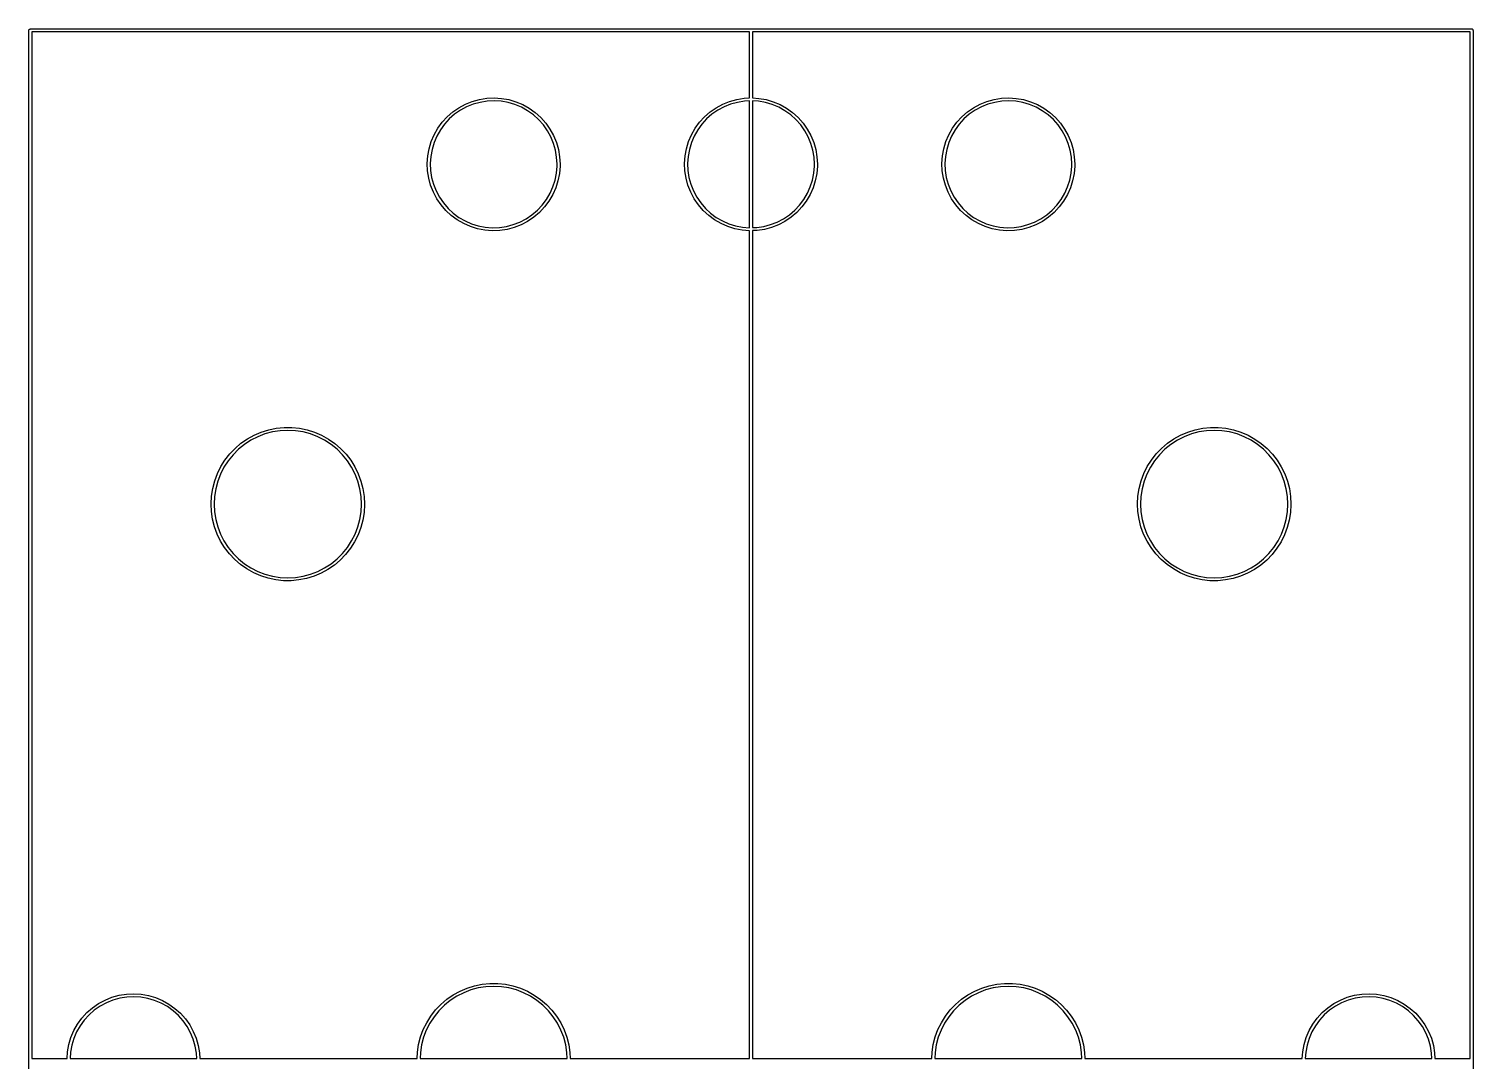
# Model space of a CAD drawing. Extents: x 5 to 75, y -100 to 0.
# Drawn here: x 4.9 to 75.1, y -50 to 0.1 of the extents above; entities that cross this region are included whole.
import ezdxf

# ---------------------------------------------------------------- set-up
doc = ezdxf.new("R2010")
doc.units = 0
doc.layers.add('BLACK', color=7, linetype='CONTINUOUS')

msp = doc.modelspace()

# ---------------------------------------------------------------- linework, layer by layer
at = {"layer": 'BLACK', "linetype": 'CONTINUOUS'}
for p, q in [((4.925, 0), (4.92672, 0.00974)), ((4.925, -100), (4.925, 0)), ((4.92614, 0.01302), (4.92781, 0.01591)), ((4.92672, 0.00974), (4.92614, 0.01302)), ((4.92781, 0.01591), (4.92952, 0.02565)), ((4.92952, 0.02565), (4.94205, 0.04058)), ((4.94205, 0.04058), (4.95179, 0.05745)), ((4.95179, 0.05745), (4.95815, 0.05977)), ((4.95815, 0.05977), (4.9625, 0.06495)), ((4.9625, 0.06495), (4.98169, 0.06834)), ((4.98169, 0.06834), (5, 0.075)), ((5, 0.075), (75, 0.075)), ((75, 0.075), (75.0097, 0.07328)), ((75.0097, 0.07328), (75.013, 0.07386)), ((75.013, 0.07386), (75.0159, 0.07219)), ((75.0159, 0.07219), (75.0257, 0.07048)), ((75.0257, 0.07048), (75.0406, 0.05795)), ((75.0406, 0.05795), (75.0575, 0.04821)), ((75.0575, 0.04821), (75.0598, 0.04185)), ((75.0598, 0.04185), (75.065, 0.0375)), ((75.065, 0.0375), (75.0683, 0.01831)), ((75.0683, 0.01831), (75.075, 0)), ((75.075, 0), (75.075, -100)), ((39.925, -0.075), (5.075, -0.075)), ((5.075, -0.075), (5.075, -49.925)), ((39.925, -3.27985), (39.925, -0.075)), ((40.075, -0.075), (40.075, -3.27838)), ((74.925, -0.075), (40.075, -0.075)), ((74.925, -49.925), (74.925, -0.075)), ((26.1269, -3.58193), (26.4607, -3.44706)), ((26.4607, -3.44706), (26.8075, -3.35023)), ((26.8386, -3.492), (26.5075, -3.58447)), ((26.8075, -3.35023), (27.1629, -3.29267)), ((27.1781, -3.43703), (26.8386, -3.492)), ((27.1629, -3.29267), (27.5225, -3.27508)), ((27.5215, -3.42023), (27.1781, -3.43703)), ((27.8647, -3.44182), (27.5215, -3.42023)), ((27.5225, -3.27508), (27.8819, -3.29769)), ((28.2033, -3.50153), (27.8647, -3.44182)), ((27.8819, -3.29769), (28.2364, -3.36021)), ((28.5331, -3.59861), (28.2033, -3.50153)), ((28.2364, -3.36021), (28.5818, -3.46186)), ((28.5818, -3.46186), (28.9137, -3.60139)), ((38.6269, -3.58193), (38.9607, -3.44706)), ((38.9607, -3.44706), (39.3075, -3.35023)), ((39.3386, -3.492), (39.0075, -3.58447)), ((39.3075, -3.35023), (39.6629, -3.29267)), ((39.6781, -3.43703), (39.3386, -3.492)), ((39.6629, -3.29267), (39.925, -3.27985)), ((39.925, -3.42495), (39.6781, -3.43703)), ((39.925, -9.57836), (39.925, -3.42495)), ((40.075, -3.27838), (40.3819, -3.29769)), ((40.3647, -3.44182), (40.075, -3.4236)), ((40.075, -3.4236), (40.075, -9.5743)), ((40.7033, -3.50153), (40.3647, -3.44182)), ((40.3819, -3.29769), (40.7364, -3.36021)), ((41.0331, -3.59861), (40.7033, -3.50153)), ((40.7364, -3.36021), (41.0818, -3.46186)), ((41.0818, -3.46186), (41.4137, -3.60139)), ((51.1269, -3.58193), (51.4607, -3.44706)), ((51.4607, -3.44706), (51.8075, -3.35023)), ((51.8386, -3.492), (51.5075, -3.58447)), ((51.8075, -3.35023), (52.1629, -3.29267)), ((52.1781, -3.43703), (51.8386, -3.492)), ((52.1629, -3.29267), (52.5225, -3.27508)), ((52.5215, -3.42023), (52.1781, -3.43703)), ((52.8647, -3.44182), (52.5215, -3.42023)), ((52.5225, -3.27508), (52.8819, -3.29769)), ((53.2033, -3.50153), (52.8647, -3.44182)), ((52.8819, -3.29769), (53.2364, -3.36021)), ((53.5331, -3.59861), (53.2033, -3.50153)), ((53.2364, -3.36021), (53.5818, -3.46186)), ((53.5818, -3.46186), (53.9137, -3.60139)), ((25.0008, -4.4617), (25.2436, -4.19583)), ((25.2436, -4.19583), (25.5145, -3.95866)), ((25.6039, -4.07305), (25.3451, -4.29953)), ((25.5145, -3.95866), (25.8101, -3.75318)), ((25.8862, -3.87681), (25.6039, -4.07305)), ((25.8101, -3.75318), (26.1269, -3.58193)), ((26.1887, -3.71327), (25.8862, -3.87681)), ((26.5075, -3.58447), (26.1887, -3.71327)), ((28.8501, -3.73185), (28.5331, -3.59861)), ((29.1503, -3.8996), (28.8501, -3.73185)), ((28.9137, -3.60139), (29.228, -3.77704)), ((29.4298, -4.09976), (29.1503, -3.8996)), ((29.228, -3.77704), (29.5208, -3.98663)), ((29.6854, -4.32984), (29.4298, -4.09976)), ((29.5208, -3.98663), (29.7884, -4.22755)), ((37.5008, -4.4617), (37.7436, -4.19583)), ((37.7436, -4.19583), (38.0145, -3.95866)), ((38.1039, -4.07305), (37.8451, -4.29953)), ((38.0145, -3.95866), (38.3101, -3.75318)), ((38.3862, -3.87681), (38.1039, -4.07305)), ((38.3101, -3.75318), (38.6269, -3.58193)), ((38.6887, -3.71327), (38.3862, -3.87681)), ((39.0075, -3.58447), (38.6887, -3.71327)), ((41.3501, -3.73185), (41.0331, -3.59861)), ((41.6503, -3.8996), (41.3501, -3.73185)), ((41.4137, -3.60139), (41.728, -3.77704)), ((41.9298, -4.09976), (41.6503, -3.8996)), ((41.728, -3.77704), (42.0208, -3.98663)), ((42.1854, -4.32984), (41.9298, -4.09976)), ((42.0208, -3.98663), (42.2884, -4.22755)), ((50.0008, -4.4617), (50.2436, -4.19583)), ((50.2436, -4.19583), (50.5145, -3.95866)), ((50.6039, -4.07305), (50.3451, -4.29953)), ((50.5145, -3.95866), (50.8101, -3.75318)), ((50.8862, -3.87681), (50.6039, -4.07305)), ((50.8101, -3.75318), (51.1269, -3.58193)), ((51.1887, -3.71327), (50.8862, -3.87681)), ((51.5075, -3.58447), (51.1887, -3.71327)), ((53.8501, -3.73185), (53.5331, -3.59861)), ((54.1503, -3.8996), (53.8501, -3.73185)), ((53.9137, -3.60139), (54.228, -3.77704)), ((54.4298, -4.09976), (54.1503, -3.8996)), ((54.228, -3.77704), (54.5208, -3.98663)), ((54.6854, -4.32984), (54.4298, -4.09976)), ((54.5208, -3.98663), (54.7884, -4.22755)), ((24.6113, -5.06605), (24.7892, -4.75299)), ((24.9112, -4.83162), (24.7413, -5.13059)), ((24.7892, -4.75299), (25.0008, -4.4617)), ((25.1133, -4.55345), (24.9112, -4.83162)), ((25.3451, -4.29953), (25.1133, -4.55345)), ((29.9137, -4.58696), (29.6854, -4.32984)), ((29.7884, -4.22755), (30.0274, -4.4968)), ((30.1119, -4.86793), (29.9137, -4.58696)), ((30.0274, -4.4968), (30.235, -4.79101)), ((30.2775, -5.16924), (30.1119, -4.86793)), ((30.235, -4.79101), (30.4084, -5.10652)), ((37.1113, -5.06605), (37.2892, -4.75299)), ((37.4112, -4.83162), (37.2413, -5.13059)), ((37.2892, -4.75299), (37.5008, -4.4617)), ((37.6133, -4.55345), (37.4112, -4.83162)), ((37.8451, -4.29953), (37.6133, -4.55345)), ((42.4137, -4.58696), (42.1854, -4.32984)), ((42.2884, -4.22755), (42.5274, -4.4968)), ((42.6119, -4.86793), (42.4137, -4.58696)), ((42.5274, -4.4968), (42.735, -4.79101)), ((42.7775, -5.16924), (42.6119, -4.86793)), ((42.735, -4.79101), (42.9084, -5.10652)), ((49.6113, -5.06605), (49.7892, -4.75299)), ((49.9112, -4.83162), (49.7413, -5.13059)), ((49.7892, -4.75299), (50.0008, -4.4617)), ((50.1133, -4.55345), (49.9112, -4.83162)), ((50.3451, -4.29953), (50.1133, -4.55345)), ((54.9137, -4.58696), (54.6854, -4.32984)), ((54.7884, -4.22755), (55.0274, -4.4968)), ((55.1119, -4.86793), (54.9137, -4.58696)), ((55.0274, -4.4968), (55.235, -4.79101)), ((55.2775, -5.16924), (55.1119, -4.86793)), ((55.235, -4.79101), (55.4084, -5.10652)), ((24.3654, -5.74167), (24.4695, -5.39698)), ((24.4695, -5.39698), (24.6113, -5.06605)), ((24.6059, -5.44663), (24.5065, -5.7758)), ((24.7413, -5.13059), (24.6059, -5.44663)), ((30.4085, -5.48714), (30.2775, -5.16924)), ((30.4084, -5.10652), (30.5456, -5.4394)), ((30.5033, -5.81766), (30.4085, -5.48714)), ((30.5456, -5.4394), (30.6449, -5.78551)), ((36.8654, -5.74167), (36.9695, -5.39698)), ((36.9695, -5.39698), (37.1113, -5.06605)), ((37.1059, -5.44663), (37.0065, -5.7758)), ((37.2413, -5.13059), (37.1059, -5.44663)), ((42.9085, -5.48714), (42.7775, -5.16924)), ((42.9084, -5.10652), (43.0456, -5.4394)), ((43.0033, -5.81766), (42.9085, -5.48714)), ((43.0456, -5.4394), (43.1449, -5.78551)), ((49.3654, -5.74167), (49.4695, -5.39698)), ((49.4695, -5.39698), (49.6113, -5.06605)), ((49.6059, -5.44663), (49.5065, -5.7758)), ((49.7413, -5.13059), (49.6059, -5.44663)), ((55.4085, -5.48714), (55.2775, -5.16924)), ((55.4084, -5.10652), (55.5456, -5.4394)), ((55.5033, -5.81766), (55.4085, -5.48714)), ((55.5456, -5.4394), (55.6449, -5.78551)), ((24.2753, -6.45497), (24.3004, -6.0958)), ((24.3004, -6.0958), (24.3654, -5.74167)), ((24.4444, -6.11399), (24.4205, -6.457)), ((24.5065, -5.7758), (24.4444, -6.11399)), ((30.5607, -6.15669), (30.5033, -5.81766)), ((30.5798, -6.5), (30.5607, -6.15669)), ((30.6449, -5.78551), (30.7049, -6.14051)), ((30.7049, -6.14051), (30.725, -6.5)), ((36.7753, -6.45497), (36.8004, -6.0958)), ((36.8004, -6.0958), (36.8654, -5.74167)), ((36.9444, -6.11399), (36.9205, -6.457)), ((37.0065, -5.7758), (36.9444, -6.11399)), ((43.0607, -6.15669), (43.0033, -5.81766)), ((43.0798, -6.5), (43.0607, -6.15669)), ((43.1449, -5.78551), (43.2049, -6.14051)), ((43.2049, -6.14051), (43.225, -6.5)), ((49.2753, -6.45497), (49.3004, -6.0958)), ((49.3004, -6.0958), (49.3654, -5.74167)), ((49.4444, -6.11399), (49.4205, -6.457)), ((49.5065, -5.7758), (49.4444, -6.11399)), ((55.5607, -6.15669), (55.5033, -5.81766)), ((55.5798, -6.5), (55.5607, -6.15669)), ((55.6449, -5.78551), (55.7049, -6.14051)), ((55.7049, -6.14051), (55.725, -6.5)), ((24.2754, -6.457), (24.2753, -6.45497)), ((24.2904, -6.81471), (24.2754, -6.457)), ((24.3455, -7.17051), (24.2904, -6.81471)), ((24.4205, -6.457), (24.4349, -6.80054)), ((24.4349, -6.80054), (24.4875, -7.14034)), ((30.4831, -7.26593), (30.5499, -6.92863)), ((30.5499, -6.92863), (30.5786, -6.58599)), ((30.5786, -6.58599), (30.5798, -6.5)), ((30.6936, -6.94883), (30.6237, -7.30202)), ((30.7237, -6.59005), (30.6936, -6.94883)), ((30.725, -6.5), (30.7237, -6.59005)), ((36.7754, -6.457), (36.7753, -6.45497)), ((36.7904, -6.81471), (36.7754, -6.457)), ((36.8455, -7.17051), (36.7904, -6.81471)), ((36.9205, -6.457), (36.9349, -6.80054)), ((36.9349, -6.80054), (36.9875, -7.14034)), ((42.9831, -7.26593), (43.0499, -6.92863)), ((43.0499, -6.92863), (43.0786, -6.58599)), ((43.0786, -6.58599), (43.0798, -6.5)), ((43.1936, -6.94883), (43.1237, -7.30202)), ((43.2237, -6.59005), (43.1936, -6.94883)), ((43.225, -6.5), (43.2237, -6.59005)), ((49.2754, -6.457), (49.2753, -6.45497)), ((49.2904, -6.81471), (49.2754, -6.457)), ((49.3455, -7.17051), (49.2904, -6.81471)), ((49.4205, -6.457), (49.4349, -6.80054)), ((49.4349, -6.80054), (49.4875, -7.14034)), ((55.4831, -7.26593), (55.5499, -6.92863)), ((55.5499, -6.92863), (55.5786, -6.58599)), ((55.5786, -6.58599), (55.5798, -6.5)), ((55.6936, -6.94883), (55.6237, -7.30202)), ((55.7237, -6.59005), (55.6936, -6.94883)), ((55.725, -6.5), (55.7237, -6.59005)), ((24.4399, -7.51797), (24.3455, -7.17051)), ((24.5724, -7.85273), (24.4399, -7.51797)), ((24.4875, -7.14034), (24.5776, -7.47215)), ((24.5776, -7.47215), (24.7042, -7.79185)), ((30.2393, -7.90779), (30.3791, -7.59367)), ((30.5148, -7.64522), (30.3684, -7.97414)), ((30.3791, -7.59367), (30.4831, -7.26593)), ((30.6237, -7.30202), (30.5148, -7.64522)), ((36.9399, -7.51797), (36.8455, -7.17051)), ((37.0724, -7.85273), (36.9399, -7.51797)), ((36.9875, -7.14034), (37.0776, -7.47215)), ((37.0776, -7.47215), (37.2042, -7.79185)), ((42.7393, -7.90779), (42.8791, -7.59367)), ((43.0148, -7.64522), (42.8684, -7.97414)), ((42.8791, -7.59367), (42.9831, -7.26593)), ((43.1237, -7.30202), (43.0148, -7.64522)), ((49.4399, -7.51797), (49.3455, -7.17051)), ((49.5724, -7.85273), (49.4399, -7.51797)), ((49.4875, -7.14034), (49.5776, -7.47215)), ((49.5776, -7.47215), (49.7042, -7.79185)), ((55.2393, -7.90779), (55.3791, -7.59367)), ((55.5148, -7.64522), (55.3684, -7.97414)), ((55.3791, -7.59367), (55.4831, -7.26593)), ((55.6237, -7.30202), (55.5148, -7.64522)), ((24.7415, -8.17064), (24.5724, -7.85273)), ((24.7042, -7.79185), (24.8656, -8.09544)), ((24.9449, -8.46772), (24.7415, -8.17064)), ((24.8656, -8.09544), (25.0599, -8.37915)), ((25.0599, -8.37915), (25.2845, -8.63944)), ((29.8593, -8.47969), (30.0653, -8.20436)), ((30.1862, -8.28469), (29.9705, -8.57299)), ((30.0653, -8.20436), (30.2393, -7.90779)), ((30.3684, -7.97414), (30.1862, -8.28469)), ((37.2415, -8.17064), (37.0724, -7.85273)), ((37.2042, -7.79185), (37.3656, -8.09544)), ((37.4449, -8.46772), (37.2415, -8.17064)), ((37.3656, -8.09544), (37.5599, -8.37915)), ((37.5599, -8.37915), (37.7845, -8.63944)), ((42.3593, -8.47969), (42.5653, -8.20436)), ((42.6862, -8.28469), (42.4705, -8.57299)), ((42.5653, -8.20436), (42.7393, -7.90779)), ((42.8684, -7.97414), (42.6862, -8.28469)), ((49.7415, -8.17064), (49.5724, -7.85273)), ((49.7042, -7.79185), (49.8656, -8.09544)), ((49.9449, -8.46772), (49.7415, -8.17064)), ((49.8656, -8.09544), (50.0599, -8.37915)), ((50.0599, -8.37915), (50.2845, -8.63944)), ((54.8593, -8.47969), (55.0653, -8.20436)), ((55.1862, -8.28469), (54.9705, -8.57299)), ((55.0653, -8.20436), (55.2393, -7.90779)), ((55.3684, -7.97414), (55.1862, -8.28469)), ((25.1801, -8.74027), (24.9449, -8.46772)), ((25.4443, -8.9849), (25.1801, -8.74027)), ((25.2845, -8.63944), (25.5368, -8.87306)), ((25.7341, -9.19857), (25.4443, -8.9849)), ((25.5368, -8.87306), (25.8136, -9.0771)), ((25.8136, -9.0771), (26.1114, -9.24903)), ((29.077, -9.14546), (29.3621, -8.95319)), ((29.4498, -9.06881), (29.1513, -9.27015)), ((29.3621, -8.95319), (29.6239, -8.73034)), ((29.724, -8.83545), (29.4498, -9.06881)), ((29.6239, -8.73034), (29.8593, -8.47969)), ((29.9705, -8.57299), (29.724, -8.83545)), ((37.6801, -8.74027), (37.4449, -8.46772)), ((37.9443, -8.9849), (37.6801, -8.74027)), ((37.7845, -8.63944), (38.0368, -8.87306)), ((38.2341, -9.19857), (37.9443, -8.9849)), ((38.0368, -8.87306), (38.3136, -9.0771)), ((38.3136, -9.0771), (38.6114, -9.24903)), ((41.577, -9.14546), (41.8621, -8.95319)), ((41.9498, -9.06881), (41.6513, -9.27015)), ((41.8621, -8.95319), (42.1239, -8.73034)), ((42.224, -8.83545), (41.9498, -9.06881)), ((42.1239, -8.73034), (42.3593, -8.47969)), ((42.4705, -8.57299), (42.224, -8.83545)), ((50.1801, -8.74027), (49.9449, -8.46772)), ((50.4443, -8.9849), (50.1801, -8.74027)), ((50.2845, -8.63944), (50.5368, -8.87306)), ((50.7341, -9.19857), (50.4443, -8.9849)), ((50.5368, -8.87306), (50.8136, -9.0771)), ((50.8136, -9.0771), (51.1114, -9.24903)), ((54.077, -9.14546), (54.3621, -8.95319)), ((54.4498, -9.06881), (54.1513, -9.27015)), ((54.3621, -8.95319), (54.6239, -8.73034)), ((54.724, -8.83545), (54.4498, -9.06881)), ((54.6239, -8.73034), (54.8593, -8.47969)), ((54.9705, -8.57299), (54.724, -8.83545)), ((26.0459, -9.37859), (25.7341, -9.19857)), ((26.3759, -9.52273), (26.0459, -9.37859)), ((26.1114, -9.24903), (26.4265, -9.38668)), ((26.7198, -9.6292), (26.3759, -9.52273)), ((26.4265, -9.38668), (26.7549, -9.48836)), ((27.0735, -9.69667), (26.7198, -9.6292)), ((26.7549, -9.48836), (27.0927, -9.55279)), ((27.4325, -9.72429), (27.0735, -9.69667)), ((27.0927, -9.55279), (27.4355, -9.57917)), ((27.7923, -9.71173), (27.4325, -9.72429)), ((27.4355, -9.57917), (27.7791, -9.56717)), ((27.7791, -9.56717), (28.1193, -9.51694)), ((28.1485, -9.65913), (27.7923, -9.71173)), ((28.1193, -9.51694), (28.4517, -9.42911)), ((28.4966, -9.56716), (28.1485, -9.65913)), ((28.4517, -9.42911), (28.7723, -9.30476)), ((28.8323, -9.43695), (28.4966, -9.56716)), ((28.7723, -9.30476), (29.077, -9.14546)), ((29.1513, -9.27015), (28.8323, -9.43695)), ((38.5459, -9.37859), (38.2341, -9.19857)), ((38.8759, -9.52273), (38.5459, -9.37859)), ((38.6114, -9.24903), (38.9265, -9.38668)), ((39.2198, -9.6292), (38.8759, -9.52273)), ((38.9265, -9.38668), (39.2549, -9.48836)), ((39.5735, -9.69667), (39.2198, -9.6292)), ((39.2549, -9.48836), (39.5927, -9.55279)), ((39.925, -9.72372), (39.5735, -9.69667)), ((39.5927, -9.55279), (39.925, -9.57836)), ((39.925, -49.925), (39.925, -9.72372)), ((40.075, -9.5743), (40.2791, -9.56717)), ((40.2923, -9.71173), (40.075, -9.71931)), ((40.075, -9.71931), (40.075, -49.925)), ((40.2791, -9.56717), (40.6193, -9.51694)), ((40.6485, -9.65913), (40.2923, -9.71173)), ((40.6193, -9.51694), (40.9517, -9.42911)), ((40.9966, -9.56716), (40.6485, -9.65913)), ((40.9517, -9.42911), (41.2723, -9.30476)), ((41.3323, -9.43695), (40.9966, -9.56716)), ((41.2723, -9.30476), (41.577, -9.14546)), ((41.6513, -9.27015), (41.3323, -9.43695)), ((51.0459, -9.37859), (50.7341, -9.19857)), ((51.3759, -9.52273), (51.0459, -9.37859)), ((51.1114, -9.24903), (51.4265, -9.38668)), ((51.7198, -9.6292), (51.3759, -9.52273)), ((51.4265, -9.38668), (51.7549, -9.48836)), ((52.0735, -9.69667), (51.7198, -9.6292)), ((51.7549, -9.48836), (52.0927, -9.55279)), ((52.4325, -9.72429), (52.0735, -9.69667)), ((52.0927, -9.55279), (52.4355, -9.57917)), ((52.7923, -9.71173), (52.4325, -9.72429)), ((52.4355, -9.57917), (52.7791, -9.56717)), ((52.7791, -9.56717), (53.1193, -9.51694)), ((53.1485, -9.65913), (52.7923, -9.71173)), ((53.1193, -9.51694), (53.4517, -9.42911)), ((53.4966, -9.56716), (53.1485, -9.65913)), ((53.4517, -9.42911), (53.7723, -9.30476)), ((53.8323, -9.43695), (53.4966, -9.56716)), ((53.7723, -9.30476), (54.077, -9.14546)), ((54.1513, -9.27015), (53.8323, -9.43695)), ((15.8671, -19.652), (16.2138, -19.5041)), ((16.3937, -19.5953), (16.0439, -19.7296)), ((16.2138, -19.5041), (16.5736, -19.392)), ((16.7557, -19.4983), (16.3937, -19.5953)), ((16.5736, -19.392), (16.943, -19.3169)), ((17.1258, -19.4397), (16.7557, -19.4983)), ((16.943, -19.3169), (17.318, -19.2794)), ((17.5, -19.4201), (17.1258, -19.4397)), ((17.318, -19.2794), (17.695, -19.2801)), ((17.8742, -19.4397), (17.5, -19.4201)), ((17.695, -19.2801), (18.0699, -19.3188)), ((18.2443, -19.4983), (17.8742, -19.4397)), ((18.0699, -19.3188), (18.439, -19.3953)), ((18.6063, -19.5953), (18.2443, -19.4983)), ((18.439, -19.3953), (18.7984, -19.5086)), ((18.9561, -19.7296), (18.6063, -19.5953)), ((18.7984, -19.5086), (19.1446, -19.6577)), ((60.8671, -19.652), (61.2138, -19.5041)), ((61.3937, -19.5953), (61.0439, -19.7296)), ((61.2138, -19.5041), (61.5736, -19.392)), ((61.7557, -19.4983), (61.3937, -19.5953)), ((61.5736, -19.392), (61.943, -19.3169)), ((62.1258, -19.4397), (61.7557, -19.4983)), ((61.943, -19.3169), (62.318, -19.2794)), ((62.5, -19.4201), (62.1258, -19.4397)), ((62.318, -19.2794), (62.695, -19.2801)), ((62.8742, -19.4397), (62.5, -19.4201)), ((62.695, -19.2801), (63.0699, -19.3188)), ((63.2443, -19.4983), (62.8742, -19.4397)), ((63.0699, -19.3188), (63.439, -19.3953)), ((63.6063, -19.5953), (63.2443, -19.4983)), ((63.439, -19.3953), (63.7984, -19.5086)), ((63.9561, -19.7296), (63.6063, -19.5953)), ((63.7984, -19.5086), (64.1446, -19.6577)), ((14.6802, -20.566), (14.9406, -20.2935)), ((15.1046, -20.3396), (14.8396, -20.6046)), ((14.9406, -20.2935), (15.2272, -20.0487)), ((15.3958, -20.1038), (15.1046, -20.3396)), ((15.2272, -20.0487), (15.5371, -19.8341)), ((15.71, -19.8997), (15.3958, -20.1038)), ((15.5371, -19.8341), (15.8671, -19.652)), ((16.0439, -19.7296), (15.71, -19.8997)), ((19.29, -19.8997), (18.9561, -19.7296)), ((19.1446, -19.6577), (19.4739, -19.841)), ((19.6042, -20.1038), (19.29, -19.8997)), ((19.4739, -19.841), (19.7831, -20.0567)), ((19.8954, -20.3396), (19.6042, -20.1038)), ((19.7831, -20.0567), (20.0688, -20.3025)), ((20.1604, -20.6046), (19.8954, -20.3396)), ((20.0688, -20.3025), (20.3283, -20.5759)), ((59.6802, -20.566), (59.9406, -20.2935)), ((60.1046, -20.3396), (59.8396, -20.6046)), ((59.9406, -20.2935), (60.2272, -20.0487)), ((60.3958, -20.1038), (60.1046, -20.3396)), ((60.2272, -20.0487), (60.5371, -19.8341)), ((60.71, -19.8997), (60.3958, -20.1038)), ((60.5371, -19.8341), (60.8671, -19.652)), ((61.0439, -19.7296), (60.71, -19.8997)), ((64.29, -19.8997), (63.9561, -19.7296)), ((64.1446, -19.6577), (64.4739, -19.841)), ((64.6042, -20.1038), (64.29, -19.8997)), ((64.4739, -19.841), (64.7831, -20.0567)), ((64.8954, -20.3396), (64.6042, -20.1038)), ((64.7831, -20.0567), (65.0688, -20.3025)), ((65.1604, -20.6046), (64.8954, -20.3396)), ((65.0688, -20.3025), (65.3283, -20.5759)), ((14.2484, -21.1827), (14.4487, -20.8634)), ((14.6038, -20.8958), (14.3997, -21.21)), ((14.4487, -20.8634), (14.6802, -20.566)), ((14.8396, -20.6046), (14.6038, -20.8958)), ((20.3962, -20.8958), (20.1604, -20.6046)), ((20.3283, -20.5759), (20.5588, -20.8741)), ((20.6003, -21.21), (20.3962, -20.8958)), ((20.5588, -20.8741), (20.758, -21.1941)), ((59.2484, -21.1827), (59.4487, -20.8634)), ((59.6038, -20.8958), (59.3997, -21.21)), ((59.4487, -20.8634), (59.6802, -20.566)), ((59.8396, -20.6046), (59.6038, -20.8958)), ((65.3962, -20.8958), (65.1604, -20.6046)), ((65.3283, -20.5759), (65.5588, -20.8741)), ((65.6003, -21.21), (65.3962, -20.8958)), ((65.5588, -20.8741), (65.758, -21.1941)), ((13.9494, -21.8737), (14.0814, -21.5206)), ((14.0814, -21.5206), (14.2484, -21.1827)), ((14.2296, -21.5439), (14.0953, -21.8937)), ((14.3997, -21.21), (14.2296, -21.5439)), ((20.7704, -21.5439), (20.6003, -21.21)), ((20.758, -21.1941), (20.9238, -21.5326)), ((20.9047, -21.8937), (20.7704, -21.5439)), ((20.9238, -21.5326), (21.0545, -21.8861)), ((58.9494, -21.8737), (59.0814, -21.5206)), ((59.0814, -21.5206), (59.2484, -21.1827)), ((59.2296, -21.5439), (59.0953, -21.8937)), ((59.3997, -21.21), (59.2296, -21.5439)), ((65.7704, -21.5439), (65.6003, -21.21)), ((65.758, -21.1941), (65.9238, -21.5326)), ((65.9047, -21.8937), (65.7704, -21.5439)), ((65.9238, -21.5326), (66.0545, -21.8861)), ((13.7954, -22.6106), (13.8537, -22.2383)), ((13.8537, -22.2383), (13.9494, -21.8737)), ((13.9983, -22.2557), (13.9397, -22.6258)), ((14.0953, -21.8937), (13.9983, -22.2557)), ((21.0017, -22.2557), (20.9047, -21.8937)), ((21.0603, -22.6258), (21.0017, -22.2557)), ((21.0545, -21.8861), (21.1489, -22.251)), ((21.1489, -22.251), (21.2059, -22.6236)), ((58.7954, -22.6106), (58.8537, -22.2383)), ((58.8537, -22.2383), (58.9494, -21.8737)), ((58.9983, -22.2557), (58.9397, -22.6258)), ((59.0953, -21.8937), (58.9983, -22.2557)), ((66.0017, -22.2557), (65.9047, -21.8937)), ((66.0603, -22.6258), (66.0017, -22.2557)), ((66.0545, -21.8861), (66.1489, -22.251)), ((66.1489, -22.251), (66.2059, -22.6236)), ((13.775, -22.987), (13.7954, -22.6106)), ((13.7756, -23), (13.775, -22.987)), ((13.7928, -23.3635), (13.7756, -23)), ((13.9397, -22.6258), (13.9201, -23)), ((13.9201, -23), (13.9397, -23.3742)), ((21.0799, -23), (21.0603, -22.6258)), ((21.0603, -23.3742), (21.0799, -23)), ((21.2249, -23.026), (21.2032, -23.4023)), ((21.2059, -22.6236), (21.225, -23)), ((21.225, -23), (21.2249, -23.026)), ((58.775, -22.987), (58.7954, -22.6106)), ((58.7756, -23), (58.775, -22.987)), ((58.7928, -23.3635), (58.7756, -23)), ((58.9397, -22.6258), (58.9201, -23)), ((58.9201, -23), (58.9397, -23.3742)), ((66.0799, -23), (66.0603, -22.6258)), ((66.0603, -23.3742), (66.0799, -23)), ((66.2249, -23.026), (66.2032, -23.4023)), ((66.2059, -22.6236), (66.225, -23)), ((66.225, -23), (66.2249, -23.026)), ((13.8485, -23.7363), (13.7928, -23.3635)), ((13.9416, -24.1015), (13.8485, -23.7363)), ((13.9397, -23.3742), (13.9983, -23.7443)), ((13.9983, -23.7443), (14.0953, -24.1063)), ((20.9047, -24.1063), (21.0017, -23.7443)), ((21.0017, -23.7443), (21.0603, -23.3742)), ((21.1436, -23.7745), (21.0467, -24.1387)), ((21.2032, -23.4023), (21.1436, -23.7745)), ((58.8485, -23.7363), (58.7928, -23.3635)), ((58.9416, -24.1015), (58.8485, -23.7363)), ((58.9397, -23.3742), (58.9983, -23.7443)), ((58.9983, -23.7443), (59.0953, -24.1063)), ((65.9047, -24.1063), (66.0017, -23.7443)), ((66.0017, -23.7443), (66.0603, -23.3742)), ((66.1436, -23.7745), (66.0467, -24.1387)), ((66.2032, -23.4023), (66.1436, -23.7745)), ((14.0711, -24.4555), (13.9416, -24.1015)), ((14.2358, -24.7945), (14.0711, -24.4555)), ((14.0953, -24.1063), (14.2296, -24.4561)), ((14.2296, -24.4561), (14.3997, -24.79)), ((20.6003, -24.79), (20.7704, -24.4561)), ((20.9135, -24.4913), (20.7453, -24.8286)), ((20.7704, -24.4561), (20.9047, -24.1063)), ((21.0467, -24.1387), (20.9135, -24.4913)), ((59.0711, -24.4555), (58.9416, -24.1015)), ((59.2358, -24.7945), (59.0711, -24.4555)), ((59.0953, -24.1063), (59.2296, -24.4561)), ((59.2296, -24.4561), (59.3997, -24.79)), ((65.6003, -24.79), (65.7704, -24.4561)), ((65.9135, -24.4913), (65.7453, -24.8286)), ((65.7704, -24.4561), (65.9047, -24.1063)), ((66.0467, -24.1387), (65.9135, -24.4913)), ((14.4338, -25.1152), (14.2358, -24.7945)), ((14.3997, -24.79), (14.6038, -25.1042)), ((14.6633, -25.4142), (14.4338, -25.1152)), ((14.6038, -25.1042), (14.8396, -25.3954)), ((20.1604, -25.3954), (20.3962, -25.1042)), ((20.5439, -25.1472), (20.3113, -25.4438)), ((20.3962, -25.1042), (20.6003, -24.79)), ((20.7453, -24.8286), (20.5439, -25.1472)), ((59.4338, -25.1152), (59.2358, -24.7945)), ((59.3997, -24.79), (59.6038, -25.1042)), ((59.6633, -25.4142), (59.4338, -25.1152)), ((59.6038, -25.1042), (59.8396, -25.3954)), ((65.1604, -25.3954), (65.3962, -25.1042)), ((65.5439, -25.1472), (65.3113, -25.4438)), ((65.3962, -25.1042), (65.6003, -24.79)), ((65.7453, -24.8286), (65.5439, -25.1472)), ((14.9218, -25.6886), (14.6633, -25.4142)), ((14.8396, -25.3954), (15.1046, -25.6604)), ((15.2067, -25.9353), (14.9218, -25.6886)), ((15.1046, -25.6604), (15.3958, -25.8962)), ((15.515, -26.1521), (15.2067, -25.9353)), ((15.3958, -25.8962), (15.71, -26.1003)), ((19.29, -26.1003), (19.6042, -25.8962)), ((19.6042, -25.8962), (19.8954, -25.6604)), ((20.0499, -25.7154), (19.7625, -25.9592)), ((19.8954, -25.6604), (20.1604, -25.3954)), ((20.3113, -25.4438), (20.0499, -25.7154)), ((59.9218, -25.6886), (59.6633, -25.4142)), ((59.8396, -25.3954), (60.1046, -25.6604)), ((60.2067, -25.9353), (59.9218, -25.6886)), ((60.1046, -25.6604), (60.3958, -25.8962)), ((60.515, -26.1521), (60.2067, -25.9353)), ((60.3958, -25.8962), (60.71, -26.1003)), ((64.29, -26.1003), (64.6042, -25.8962)), ((64.6042, -25.8962), (64.8954, -25.6604)), ((65.0499, -25.7154), (64.7625, -25.9592)), ((64.8954, -25.6604), (65.1604, -25.3954)), ((65.3113, -25.4438), (65.0499, -25.7154)), ((15.8437, -26.3365), (15.515, -26.1521)), ((15.71, -26.1003), (16.0439, -26.2704)), ((16.1894, -26.4868), (15.8437, -26.3365)), ((16.0439, -26.2704), (16.3937, -26.4047)), ((16.5485, -26.6014), (16.1894, -26.4868)), ((16.3937, -26.4047), (16.7557, -26.5017)), ((16.9173, -26.6791), (16.5485, -26.6014)), ((16.7557, -26.5017), (17.1258, -26.5603)), ((17.1258, -26.5603), (17.5, -26.5799)), ((17.5, -26.5799), (17.8742, -26.5603)), ((17.8742, -26.5603), (18.2443, -26.5017)), ((18.4138, -26.6112), (18.0442, -26.685)), ((18.2443, -26.5017), (18.6063, -26.4047)), ((18.774, -26.5004), (18.4138, -26.6112)), ((18.6063, -26.4047), (18.9561, -26.2704)), ((19.1212, -26.3537), (18.774, -26.5004)), ((18.9561, -26.2704), (19.29, -26.1003)), ((19.4518, -26.1727), (19.1212, -26.3537)), ((19.7625, -25.9592), (19.4518, -26.1727)), ((60.8437, -26.3365), (60.515, -26.1521)), ((60.71, -26.1003), (61.0439, -26.2704)), ((61.1894, -26.4868), (60.8437, -26.3365)), ((61.0439, -26.2704), (61.3937, -26.4047)), ((61.5485, -26.6014), (61.1894, -26.4868)), ((61.3937, -26.4047), (61.7557, -26.5017)), ((61.9173, -26.6791), (61.5485, -26.6014)), ((61.7557, -26.5017), (62.1258, -26.5603)), ((62.1258, -26.5603), (62.5, -26.5799)), ((62.5, -26.5799), (62.8742, -26.5603)), ((62.8742, -26.5603), (63.2443, -26.5017)), ((63.4138, -26.6112), (63.0442, -26.685)), ((63.2443, -26.5017), (63.6063, -26.4047)), ((63.774, -26.5004), (63.4138, -26.6112)), ((63.6063, -26.4047), (63.9561, -26.2704)), ((64.1212, -26.3537), (63.774, -26.5004)), ((63.9561, -26.2704), (64.29, -26.1003)), ((64.4518, -26.1727), (64.1212, -26.3537)), ((64.7625, -25.9592), (64.4518, -26.1727)), ((17.2921, -26.7192), (16.9173, -26.6791)), ((17.669, -26.7212), (17.2921, -26.7192)), ((18.0442, -26.685), (17.669, -26.7212)), ((62.2921, -26.7192), (61.9173, -26.6791)), ((62.669, -26.7212), (62.2921, -26.7192)), ((63.0442, -26.685), (62.669, -26.7212)), ((26.943, -46.3169), (27.318, -46.2794)), ((27.318, -46.2794), (27.695, -46.2801)), ((27.695, -46.2801), (28.0699, -46.3188)), ((51.943, -46.3169), (52.318, -46.2794)), ((52.318, -46.2794), (52.695, -46.2801)), ((52.695, -46.2801), (53.0699, -46.3188)), ((8.62686, -47.0819), (8.96069, -46.9471)), ((8.96069, -46.9471), (9.30748, -46.8502)), ((9.33865, -46.992), (9.00747, -47.0845)), ((9.30748, -46.8502), (9.6629, -46.7927)), ((9.67807, -46.937), (9.33865, -46.992)), ((9.6629, -46.7927), (10.0225, -46.7751)), ((10.0215, -46.9202), (9.67807, -46.937)), ((10.3647, -46.9418), (10.0215, -46.9202)), ((10.0225, -46.7751), (10.3819, -46.7977)), ((10.7033, -47.0015), (10.3647, -46.9418)), ((10.3819, -46.7977), (10.7364, -46.8602)), ((10.7364, -46.8602), (11.0818, -46.9619)), ((11.0818, -46.9619), (11.4137, -47.1014)), ((25.2272, -47.0487), (25.5371, -46.8342)), ((25.71, -46.8997), (25.3958, -47.1038)), ((25.5371, -46.8342), (25.8671, -46.652)), ((26.0439, -46.7296), (25.71, -46.8997)), ((25.8671, -46.652), (26.2138, -46.5041)), ((26.3937, -46.5953), (26.0439, -46.7296)), ((26.2138, -46.5041), (26.5736, -46.392)), ((26.7557, -46.4983), (26.3937, -46.5953)), ((26.5736, -46.392), (26.943, -46.3169)), ((27.1258, -46.4397), (26.7557, -46.4983)), ((27.5, -46.4201), (27.1258, -46.4397)), ((27.8742, -46.4397), (27.5, -46.4201)), ((28.2443, -46.4983), (27.8742, -46.4397)), ((28.0699, -46.3188), (28.439, -46.3953)), ((28.6063, -46.5953), (28.2443, -46.4983)), ((28.439, -46.3953), (28.7984, -46.5086)), ((28.9561, -46.7296), (28.6063, -46.5953)), ((28.7984, -46.5086), (29.1446, -46.6577)), ((29.29, -46.8997), (28.9561, -46.7296)), ((29.1446, -46.6577), (29.4739, -46.841)), ((29.6042, -47.1038), (29.29, -46.8997)), ((29.4739, -46.841), (29.7831, -47.0567)), ((50.2272, -47.0487), (50.5371, -46.8342)), ((50.71, -46.8997), (50.3958, -47.1038)), ((50.5371, -46.8342), (50.8671, -46.652)), ((51.0439, -46.7296), (50.71, -46.8997)), ((50.8671, -46.652), (51.2138, -46.5041)), ((51.3937, -46.5953), (51.0439, -46.7296)), ((51.2138, -46.5041), (51.5736, -46.392)), ((51.7557, -46.4983), (51.3937, -46.5953)), ((51.5736, -46.392), (51.943, -46.3169)), ((52.1258, -46.4397), (51.7557, -46.4983)), ((52.5, -46.4201), (52.1258, -46.4397)), ((52.8742, -46.4397), (52.5, -46.4201)), ((53.2443, -46.4983), (52.8742, -46.4397)), ((53.0699, -46.3188), (53.439, -46.3953)), ((53.6063, -46.5953), (53.2443, -46.4983)), ((53.439, -46.3953), (53.7984, -46.5086)), ((53.9561, -46.7296), (53.6063, -46.5953)), ((53.7984, -46.5086), (54.1446, -46.6577)), ((54.29, -46.8997), (53.9561, -46.7296)), ((54.1446, -46.6577), (54.4739, -46.841)), ((54.6042, -47.1038), (54.29, -46.8997)), ((54.4739, -46.841), (54.7831, -47.0567)), ((68.6269, -47.0819), (68.9607, -46.9471)), ((68.9607, -46.9471), (69.3075, -46.8502)), ((69.3386, -46.992), (69.0075, -47.0845)), ((69.3075, -46.8502), (69.6629, -46.7927)), ((69.6781, -46.937), (69.3386, -46.992)), ((69.6629, -46.7927), (70.0225, -46.7751)), ((70.0215, -46.9202), (69.6781, -46.937)), ((70.3647, -46.9418), (70.0215, -46.9202)), ((70.0225, -46.7751), (70.3819, -46.7977)), ((70.7033, -47.0015), (70.3647, -46.9418)), ((70.3819, -46.7977), (70.7364, -46.8602)), ((70.7364, -46.8602), (71.0818, -46.9619)), ((71.0818, -46.9619), (71.4137, -47.1014)), ((7.5008, -47.9617), (7.74359, -47.6958)), ((7.74359, -47.6958), (8.01449, -47.4587)), ((8.10386, -47.573), (7.84514, -47.7995)), ((8.01449, -47.4587), (8.31015, -47.2532)), ((8.38621, -47.3768), (8.10386, -47.573)), ((8.31015, -47.2532), (8.62686, -47.0819)), ((8.68867, -47.2133), (8.38621, -47.3768)), ((9.00747, -47.0845), (8.68867, -47.2133)), ((11.0331, -47.0986), (10.7033, -47.0015)), ((11.3501, -47.2319), (11.0331, -47.0986)), ((11.6503, -47.3996), (11.3501, -47.2319)), ((11.4137, -47.1014), (11.728, -47.277)), ((11.9298, -47.5998), (11.6503, -47.3996)), ((11.728, -47.277), (12.0208, -47.4866)), ((12.1854, -47.8298), (11.9298, -47.5998)), ((12.0208, -47.4866), (12.2884, -47.7276)), ((24.4487, -47.8634), (24.6802, -47.566)), ((24.8396, -47.6046), (24.6038, -47.8958)), ((24.6802, -47.566), (24.9406, -47.2935)), ((25.1046, -47.3396), (24.8396, -47.6046)), ((24.9406, -47.2935), (25.2272, -47.0487)), ((25.3958, -47.1038), (25.1046, -47.3396)), ((29.8954, -47.3396), (29.6042, -47.1038)), ((29.7831, -47.0567), (30.0688, -47.3025)), ((30.1604, -47.6046), (29.8954, -47.3396)), ((30.0688, -47.3025), (30.3283, -47.5759)), ((30.3962, -47.8958), (30.1604, -47.6046)), ((30.3283, -47.5759), (30.5588, -47.8741)), ((49.4487, -47.8634), (49.6802, -47.566)), ((49.8396, -47.6046), (49.6038, -47.8958)), ((49.6802, -47.566), (49.9406, -47.2935)), ((50.1046, -47.3396), (49.8396, -47.6046)), ((49.9406, -47.2935), (50.2272, -47.0487)), ((50.3958, -47.1038), (50.1046, -47.3396)), ((54.8954, -47.3396), (54.6042, -47.1038)), ((54.7831, -47.0567), (55.0688, -47.3025)), ((55.1604, -47.6046), (54.8954, -47.3396)), ((55.0688, -47.3025), (55.3283, -47.5759)), ((55.3962, -47.8958), (55.1604, -47.6046)), ((55.3283, -47.5759), (55.5588, -47.8741)), ((67.5008, -47.9617), (67.7436, -47.6958)), ((67.7436, -47.6958), (68.0145, -47.4587)), ((68.1039, -47.573), (67.8451, -47.7995)), ((68.0145, -47.4587), (68.3101, -47.2532)), ((68.3862, -47.3768), (68.1039, -47.573)), ((68.3101, -47.2532), (68.6269, -47.0819)), ((68.6887, -47.2133), (68.3862, -47.3768)), ((69.0075, -47.0845), (68.6887, -47.2133)), ((71.0331, -47.0986), (70.7033, -47.0015)), ((71.3501, -47.2319), (71.0331, -47.0986)), ((71.6503, -47.3996), (71.3501, -47.2319)), ((71.4137, -47.1014), (71.728, -47.277)), ((71.9298, -47.5998), (71.6503, -47.3996)), ((71.728, -47.277), (72.0208, -47.4866)), ((72.1854, -47.8298), (71.9298, -47.5998)), ((72.0208, -47.4866), (72.2884, -47.7276)), ((7.11133, -48.5661), (7.28917, -48.253)), ((7.41118, -48.3316), (7.24135, -48.6306)), ((7.28917, -48.253), (7.5008, -47.9617)), ((7.61329, -48.0534), (7.41118, -48.3316)), ((7.84514, -47.7995), (7.61329, -48.0534)), ((12.4137, -48.087), (12.1854, -47.8298)), ((12.2884, -47.7276), (12.5274, -47.9968)), ((12.6119, -48.3679), (12.4137, -48.087)), ((12.5274, -47.9968), (12.735, -48.291)), ((12.7775, -48.6692), (12.6119, -48.3679)), ((12.735, -48.291), (12.9084, -48.6065)), ((24.0814, -48.5206), (24.2484, -48.1827)), ((24.3997, -48.21), (24.2296, -48.5439)), ((24.2484, -48.1827), (24.4487, -47.8634)), ((24.6038, -47.8958), (24.3997, -48.21)), ((30.6003, -48.21), (30.3962, -47.8958)), ((30.5588, -47.8741), (30.758, -48.1941)), ((30.7704, -48.5439), (30.6003, -48.21)), ((30.758, -48.1941), (30.9238, -48.5326)), ((49.0814, -48.5206), (49.2484, -48.1827)), ((49.3997, -48.21), (49.2296, -48.5439)), ((49.2484, -48.1827), (49.4487, -47.8634)), ((49.6038, -47.8958), (49.3997, -48.21)), ((55.6003, -48.21), (55.3962, -47.8958)), ((55.5588, -47.8741), (55.758, -48.1941)), ((55.7704, -48.5439), (55.6003, -48.21)), ((55.758, -48.1941), (55.9238, -48.5326)), ((67.1113, -48.5661), (67.2892, -48.253)), ((67.4112, -48.3316), (67.2413, -48.6306)), ((67.2892, -48.253), (67.5008, -47.9617)), ((67.6133, -48.0534), (67.4112, -48.3316)), ((67.8451, -47.7995), (67.6133, -48.0534)), ((72.4137, -48.087), (72.1854, -47.8298)), ((72.2884, -47.7276), (72.5274, -47.9968)), ((72.6119, -48.3679), (72.4137, -48.087)), ((72.5274, -47.9968), (72.735, -48.291)), ((72.7775, -48.6692), (72.6119, -48.3679)), ((72.735, -48.291), (72.9084, -48.6065)), ((6.86543, -49.2417), (6.96949, -48.897)), ((6.96949, -48.897), (7.11133, -48.5661)), ((7.10589, -48.9466), (7.00651, -49.2758)), ((7.24135, -48.6306), (7.10589, -48.9466)), ((12.9085, -48.9871), (12.7775, -48.6692)), ((12.9084, -48.6065), (13.0456, -48.9394)), ((13.0033, -49.3177), (12.9085, -48.9871)), ((13.0456, -48.9394), (13.1449, -49.2855)), ((23.8537, -49.2383), (23.9494, -48.8737)), ((23.9494, -48.8737), (24.0814, -48.5206)), ((24.0953, -48.8937), (23.9983, -49.2557)), ((24.2296, -48.5439), (24.0953, -48.8937)), ((30.9047, -48.8937), (30.7704, -48.5439)), ((31.0017, -49.2557), (30.9047, -48.8937)), ((30.9238, -48.5326), (31.0545, -48.8861)), ((31.0545, -48.8861), (31.1489, -49.251)), ((48.8537, -49.2383), (48.9494, -48.8737)), ((48.9494, -48.8737), (49.0814, -48.5206)), ((49.0953, -48.8937), (48.9983, -49.2557)), ((49.2296, -48.5439), (49.0953, -48.8937)), ((55.9047, -48.8937), (55.7704, -48.5439)), ((56.0017, -49.2557), (55.9047, -48.8937)), ((55.9238, -48.5326), (56.0545, -48.8861)), ((56.0545, -48.8861), (56.1489, -49.251)), ((66.8654, -49.2417), (66.9695, -48.897)), ((66.9695, -48.897), (67.1113, -48.5661)), ((67.1059, -48.9466), (67.0065, -49.2758)), ((67.2413, -48.6306), (67.1059, -48.9466)), ((72.9085, -48.9871), (72.7775, -48.6692)), ((72.9084, -48.6065), (73.0456, -48.9394)), ((73.0033, -49.3177), (72.9085, -48.9871)), ((73.0456, -48.9394), (73.1449, -49.2855)), ((6.77741, -49.925), (6.80043, -49.5958)), ((6.80043, -49.5958), (6.86543, -49.2417)), ((6.94444, -49.614), (6.92269, -49.925)), ((7.00651, -49.2758), (6.94444, -49.614)), ((13.0607, -49.6567), (13.0033, -49.3177)), ((13.0757, -49.925), (13.0607, -49.6567)), ((13.1449, -49.2855), (13.2049, -49.6405)), ((13.2049, -49.6405), (13.2208, -49.925)), ((23.7784, -49.925), (23.7954, -49.6106)), ((23.7954, -49.6106), (23.8537, -49.2383)), ((23.9397, -49.6258), (23.924, -49.925)), ((23.9983, -49.2557), (23.9397, -49.6258)), ((31.0603, -49.6258), (31.0017, -49.2557)), ((31.076, -49.925), (31.0603, -49.6258)), ((31.1489, -49.251), (31.2059, -49.6236)), ((31.2059, -49.6236), (31.2212, -49.925)), ((48.7784, -49.925), (48.7954, -49.6106)), ((48.7954, -49.6106), (48.8537, -49.2383)), ((48.9397, -49.6258), (48.924, -49.925)), ((48.9983, -49.2557), (48.9397, -49.6258)), ((56.0603, -49.6258), (56.0017, -49.2557)), ((56.076, -49.925), (56.0603, -49.6258)), ((56.1489, -49.251), (56.2059, -49.6236)), ((56.2059, -49.6236), (56.2212, -49.925)), ((66.7774, -49.925), (66.8004, -49.5958)), ((66.8004, -49.5958), (66.8654, -49.2417)), ((66.9444, -49.614), (66.9227, -49.925)), ((67.0065, -49.2758), (66.9444, -49.614)), ((73.0607, -49.6567), (73.0033, -49.3177)), ((73.0757, -49.925), (73.0607, -49.6567)), ((73.1449, -49.2855), (73.2049, -49.6405)), ((73.2049, -49.6405), (73.2208, -49.925)), ((5.075, -49.925), (6.77741, -49.925)), ((6.92269, -49.925), (13.0757, -49.925)), ((13.2208, -49.925), (23.7784, -49.925)), ((23.924, -49.925), (31.076, -49.925)), ((31.2212, -49.925), (39.925, -49.925)), ((40.075, -49.925), (48.7784, -49.925)), ((48.924, -49.925), (56.076, -49.925)), ((56.2212, -49.925), (66.7774, -49.925)), ((66.9227, -49.925), (73.0757, -49.925)), ((73.2208, -49.925), (74.925, -49.925))]:
    msp.add_line(p, q, dxfattribs=at)

doc.saveas('drawing.dxf')
